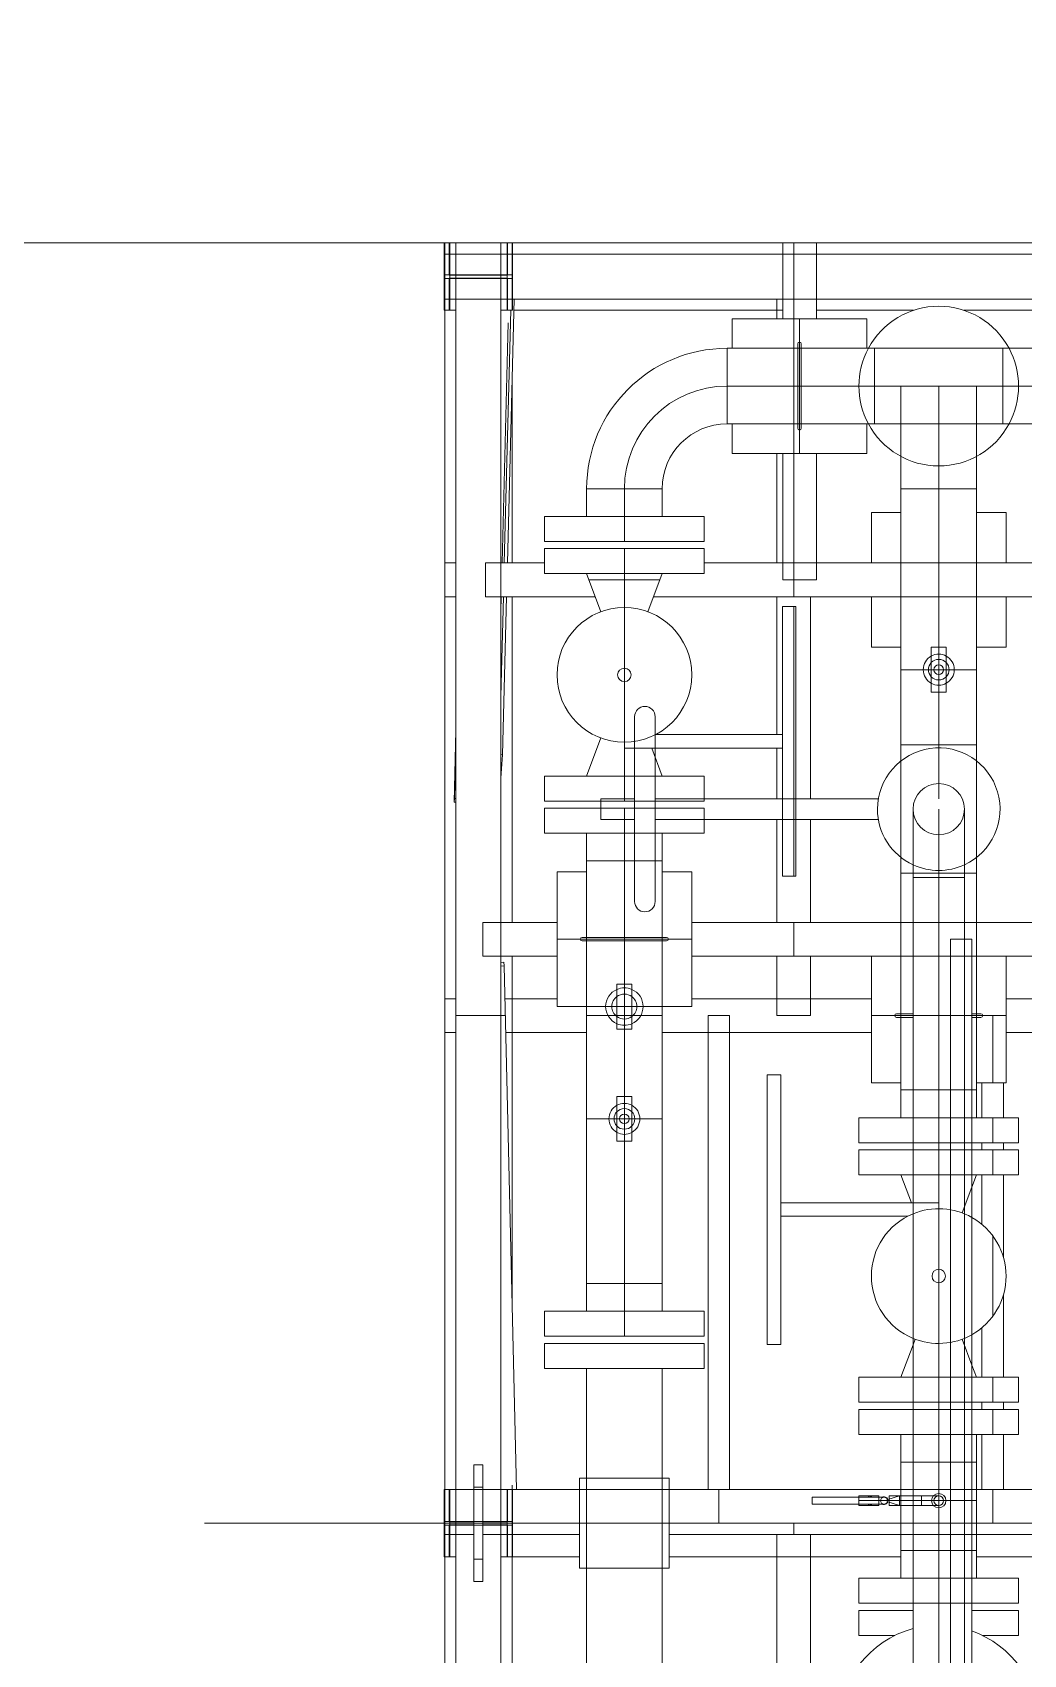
# Model space of a CAD drawing. Header units: inches. Extents: x -1128 to 651, y 96 to 845.
# Drawn here: x -1039.543 to -1037.551, y 730.706 to 733.965 of the extents above; entities that cross this region are included whole.
import ezdxf

# ---------------------------------------------------------------- set-up
doc = ezdxf.new("R2010")
doc.units = ezdxf.units.IN
doc.header["$MEASUREMENT"] = 0
doc.layers.add('EQUIPMENT LAYOUT-EMBED 1_DWG$0$DwgTemplate', color=7, linetype='Continuous')
doc.layers.add('Layout', color=6, linetype='Continuous', lineweight=18)

# ---------------------------------------------------------------- blocks, each defined once
blk = doc.blocks.new('A$C55974CAD')
at = {"layer": 'EQUIPMENT LAYOUT-EMBED 1_DWG$0$DwgTemplate', "color": 7, "lineweight": 0}
for p, q in [((61, 22.4), (61, 0)), ((58.2246, 16.289), (58.1246, 16.289)), ((58.1246, 16.289), (58.2246, 16.289)), ((58.1456, 16.15), (58.1456, 16.3)), ((58.1456, 16.3), (58.1456, 16.15)), ((58.1536, 16.3), (58.1536, 16.15)), ((58.1536, 16.3), (58.1536, 16.15)), ((60.975, 16.289), (60.875, 16.289)), ((60.875, 16.289), (60.975, 16.289)), ((60.921, 16.15), (60.921, 16.3)), ((60.921, 16.3), (60.921, 16.15)), ((60.929, 16.3), (60.929, 16.15)), ((60.929, 16.3), (60.929, 16.15)), ((58.1246, 16.161), (58.2246, 16.161)), ((58.2246, 16.161), (58.1246, 16.161)), ((58.2246, 16.149), (58.1246, 16.149)), ((58.1246, 16.149), (58.2246, 16.149)), ((60.875, 16.161), (60.975, 16.161)), ((60.975, 16.161), (60.875, 16.161)), ((60.975, 16.149), (60.875, 16.149)), ((60.875, 16.149), (60.975, 16.149)), ((58.566, 16.0778), (58.566, 15.9)), ((58.6216, 16.0778), (58.566, 16.0778)), ((58.6216, 16.0778), (58.6216, 15.9)), ((59.686, 15.9), (59.686, 16.0778)), ((59.686, 16.0778), (59.7415, 16.0778)), ((59.7415, 15.9), (59.7415, 16.0778)), ((59.7575, 16.0778), (59.7575, 15.9)), ((59.8131, 16.0778), (59.7575, 16.0778)), ((59.8131, 16.0778), (59.8131, 15.9)), ((60.2638, 15.9), (60.2638, 16.0778)), ((60.2638, 16.0778), (60.3194, 16.0778)), ((60.3194, 15.9), (60.3194, 16.0778)), ((60.3354, 16.0778), (60.3354, 15.9)), ((60.3909, 16.0778), (60.3354, 16.0778)), ((60.3909, 16.0778), (60.3909, 15.9)), ((58.05, 15.9841), (58.05, 15.8158)), ((58.05, 15.9841), (58.05, 15.8158)), ((58.25, 15.8158), (58.25, 15.9841)), ((58.25, 15.8158), (58.25, 15.9841)), ((58.6833, 15.9841), (58.6216, 15.9841)), ((58.6833, 15.8158), (58.6833, 15.9841)), ((59.05, 15.9841), (58.6833, 15.9841)), ((58.6833, 15.9841), (58.6833, 15.9)), ((59.05, 15.8158), (59.05, 15.9841)), ((59.3, 15.9841), (59.05, 15.9841)), ((59.3, 15.8158), (59.3, 15.9841)), ((59.446, 15.9841), (59.3, 15.9841)), ((59.454, 15.9841), (59.446, 15.9841)), ((59.6242, 15.9841), (59.454, 15.9841)), ((59.6242, 15.8158), (59.6242, 15.9841)), ((59.6242, 15.9), (59.6242, 15.9841)), ((59.6242, 15.9841), (59.686, 15.9841)), ((59.8131, 15.9841), (59.8131, 15.8158)), ((59.8979, 15.9524), (59.8131, 15.9841)), ((60.179, 15.9524), (60.2638, 15.9841)), ((60.2638, 15.9), (60.2638, 15.9841)), ((60.4527, 15.9841), (60.3909, 15.9841)), ((60.4527, 15.9841), (60.4527, 15.9)), ((60.4527, 15.9841), (60.4527, 15.8158)), ((59.7167, 15.9524), (59.7415, 15.9524)), ((59.7167, 15.9524), (59.7167, 15.8772)), ((59.7415, 15.9524), (59.7575, 15.9524)), ((59.7575, 15.9524), (59.7624, 15.9524)), ((59.7624, 15.9524), (59.7624, 15.8772)), ((58.566, 15.9), (58.6833, 15.9)), ((58.566, 15.9), (58.566, 15.7222)), ((58.6216, 15.9), (58.6216, 15.7222)), ((58.6833, 15.9), (59, 15.9)), ((58.6833, 15.9), (58.6833, 15.8158)), ((59, 15.9), (59.05, 15.9)), ((59.05, 15.9), (59.05, 15.9)), ((59.05, 15.9), (59.05, 15.9)), ((59.05, 15.9), (59.1, 15.9)), ((59.1, 15.9), (59.25, 15.9)), ((59.25, 15.9), (59.3, 15.9)), ((59.3, 15.9), (59.35, 15.9)), ((59.3, 15.9), (59.3, 15.9)), ((59.3, 15.9), (59.3, 15.9)), ((59.35, 15.9), (59.446, 15.9)), ((59.446, 15.9), (59.454, 15.9)), ((59.454, 15.9), (59.6242, 15.9)), ((59.7415, 15.9), (59.6242, 15.9)), ((59.6242, 15.8158), (59.6242, 15.9)), ((59.686, 15.7222), (59.686, 15.9)), ((59.7415, 15.7222), (59.7415, 15.9)), ((59.7575, 15.9), (60.3194, 15.9)), ((59.7575, 15.9), (59.7575, 15.7222)), ((59.8131, 15.9), (59.8131, 15.7222)), ((59.8884, 15.9), (59.8754, 15.9)), ((59.8754, 15.548), (59.8754, 15.9)), ((60.2638, 15.8158), (60.2638, 15.9)), ((60.2638, 15.7222), (60.2638, 15.9)), ((60.3194, 15.7222), (60.3194, 15.9)), ((60.3354, 15.9), (60.4527, 15.9)), ((60.3354, 15.9), (60.3354, 15.7222)), ((60.3909, 15.9), (60.3909, 15.7222)), ((60.4527, 15.9), (60.4527, 15.8158)), ((60.4527, 15.9), (60.4527, 15.9)), ((60.4527, 15.9), (60.4527, 15.9)), ((59.5338, 15.8772), (59.7415, 15.8772)), ((59.7415, 15.8772), (59.7575, 15.8772)), ((59.7575, 15.8772), (59.8131, 15.8772)), ((59.8131, 15.8772), (59.8131, 15.8772)), ((59.8131, 15.8772), (59.9453, 15.8772)), ((59.7415, 15.8315), (59.5338, 15.8315)), ((59.7167, 15.8315), (59.7167, 15.7222)), ((59.7575, 15.8315), (59.7415, 15.8315)), ((59.8131, 15.8315), (59.7575, 15.8315)), ((59.7624, 15.8315), (59.7624, 15.7222)), ((59.8754, 15.8391), (59.8131, 15.8158)), ((59.855, 15.8315), (59.8131, 15.8315)), ((59.8131, 15.8315), (59.8131, 15.8315)), ((59.8754, 15.8315), (59.855, 15.8315)), ((59.9453, 15.8315), (59.8754, 15.8315)), ((59.9054, 15.548), (59.9054, 15.8306)), ((60.179, 15.8475), (60.2638, 15.8158)), ((58.6833, 15.8158), (58.6216, 15.8158)), ((59.05, 15.8158), (58.6833, 15.8158)), ((59.3, 15.8158), (59.05, 15.8158)), ((59.446, 15.8158), (59.3, 15.8158)), ((59.454, 15.8158), (59.446, 15.8158)), ((59.6242, 15.8158), (59.454, 15.8158)), ((59.6242, 15.8158), (59.686, 15.8158)), ((60.4527, 15.8158), (60.3909, 15.8158)), ((58.6216, 15.7222), (58.566, 15.7222)), ((59.686, 15.7222), (59.7415, 15.7222)), ((59.7167, 15.7222), (59.7167, 15.548)), ((59.8131, 15.7222), (59.7575, 15.7222)), ((59.7624, 15.7222), (59.7624, 15.548)), ((60.2638, 15.7222), (60.3194, 15.7222)), ((60.3909, 15.7222), (60.3354, 15.7222)), ((60.7655, 15.6714), (60.5972, 15.6714)), ((60.7655, 15.6714), (60.5972, 15.6714)), ((60.5972, 15.6714), (60.5972, 15.514)), ((60.6813, 15.6714), (60.6813, 15.6714)), ((60.6813, 15.6714), (60.6813, 15.6714)), ((60.6813, 15.514), (60.6813, 15.6714)), ((60.7655, 15.6714), (60.7655, 15.514)), ((58.548, 15.582), (58.848, 15.582)), ((58.548, 15.582), (58.548, 15.552)), ((58.848, 15.582), (59.148, 15.582)), ((59.148, 15.582), (59.148, 15.552)), ((58.548, 15.552), (58.848, 15.552)), ((58.833, 15.552), (58.833, 15.2693)), ((58.848, 15.552), (59.148, 15.552)), ((58.863, 15.552), (58.863, 15.2571)), ((59.8904, 15.548), (59.5904, 15.548)), ((59.5904, 15.518), (59.5904, 15.548)), ((59.7167, 15.548), (59.7167, 15.518)), ((59.7624, 15.548), (59.7624, 15.518)), ((60.1904, 15.548), (59.8904, 15.548)), ((60.1904, 15.518), (60.1904, 15.548)), ((59.8904, 15.518), (59.5904, 15.518)), ((59.7167, 15.518), (59.7167, 15.3346)), ((59.7624, 15.518), (59.7624, 15.3346)), ((60.1904, 15.518), (59.8904, 15.518)), ((60.5972, 15.514), (60.5972, 15.506)), ((60.5972, 15.506), (60.5972, 15.3427)), ((60.6813, 15.506), (60.6813, 15.514)), ((60.6813, 15.3427), (60.6813, 15.506)), ((60.7655, 15.514), (60.7655, 15.506)), ((60.7655, 15.506), (60.7655, 15.3427)), ((58.1925, 15.4819), (58.2, 15.4819)), ((58.1925, 15.4819), (58.1925, 15.3219)), ((58.2, 15.4819), (58.2075, 15.4819)), ((58.2075, 15.4819), (58.2075, 15.3219)), ((57.9715, 15.3778), (57.9715, 15.2571)), ((58.0271, 15.3778), (57.9715, 15.3778)), ((58.0271, 15.3778), (58.0271, 15.2571)), ((58.1893, 15.3782), (58.2, 15.3782)), ((58.1893, 15.3782), (58.1893, 15.3337)), ((58.1925, 15.3567), (58.1893, 15.3567)), ((58.1925, 15.3464), (58.1893, 15.3567)), ((58.2, 15.3782), (58.2, 15.3337)), ((58.2, 15.3782), (58.2107, 15.3782)), ((58.2107, 15.3567), (58.2075, 15.3567)), ((58.2075, 15.3464), (58.2107, 15.3567)), ((58.2107, 15.3782), (58.2107, 15.3337)), ((58.3475, 15.2571), (58.3475, 15.3778)), ((58.3475, 15.3778), (58.4031, 15.3778)), ((58.4031, 15.2571), (58.4031, 15.3778)), ((58.4191, 15.3778), (58.4191, 15.2571)), ((58.4746, 15.3778), (58.4191, 15.3778)), ((58.4746, 15.3778), (58.4746, 15.2571)), ((58.9254, 15.2571), (58.9254, 15.3778)), ((58.9254, 15.3778), (58.9809, 15.3778)), ((58.9809, 15.2571), (58.9809, 15.3778)), ((58.9969, 15.3778), (58.9969, 15.2571)), ((59.0525, 15.3778), (58.9969, 15.3778)), ((59.0525, 15.3778), (59.0525, 15.2571)), ((58.1893, 15.3337), (58.2, 15.3337)), ((58.1974, 15.3136), (58.1893, 15.2871)), ((58.2, 15.3337), (58.2, 15.3337)), ((58.2, 15.3337), (58.2, 15.3337)), ((58.2, 15.3337), (58.2107, 15.3337)), ((58.2, 15.3101), (58.2, 15.3337)), ((58.2025, 15.3136), (58.2107, 15.2871)), ((60.5972, 15.3427), (60.7655, 15.3427)), ((60.5972, 15.3427), (60.5972, 15.0572)), ((60.7655, 15.3427), (60.5972, 15.3427)), ((60.6813, 15.3427), (60.6813, 15.3427)), ((60.6813, 15.3427), (60.6813, 15.3427)), ((60.6813, 15.0572), (60.6813, 15.3427)), ((60.7655, 15.3427), (60.7655, 15.0572)), ((58.0888, 15.2841), (58.0271, 15.2841)), ((58.0888, 15.2841), (58.0888, 15.2571)), ((58.0888, 15.2841), (58.0888, 15.2571)), ((58.0888, 15.2841), (58.1246, 15.2841)), ((58.1246, 15.2841), (58.2, 15.2841)), ((58.2107, 15.3101), (58.1893, 15.3101)), ((58.1893, 15.3101), (58.1893, 15.2381)), ((58.1893, 15.2871), (58.2107, 15.2871)), ((58.2, 15.2381), (58.2, 15.3101)), ((58.2, 15.2841), (58.2, 15.1158)), ((58.2, 15.2841), (58.2246, 15.2841)), ((58.2107, 15.3101), (58.2107, 15.2381)), ((58.2246, 15.2841), (58.2857, 15.2841)), ((58.2857, 15.2571), (58.2857, 15.2841)), ((58.2857, 15.2841), (58.3475, 15.2841)), ((58.2857, 15.2841), (58.2857, 15.2571)), ((58.4746, 15.2841), (58.4746, 15.2571)), ((58.5469, 15.2571), (58.4746, 15.2841)), ((58.863, 15.2608), (58.9254, 15.2841)), ((58.9254, 15.2571), (58.9254, 15.2841)), ((59.1143, 15.2841), (59.0525, 15.2841)), ((59.1143, 15.2841), (59.1143, 15.2571)), ((59.1143, 15.2841), (59.276, 15.2841)), ((59.1143, 15.2841), (59.1143, 15.2571)), ((59.276, 15.2841), (59.284, 15.2841)), ((59.284, 15.2841), (59.4125, 15.2841)), ((59.4125, 15.2841), (59.4875, 15.2841)), ((59.4875, 15.2841), (59.5968, 15.2841)), ((59.5968, 15.2841), (59.5968, 15.2571)), ((59.5968, 15.2571), (59.5968, 15.2841)), ((59.5968, 15.2841), (59.632, 15.2841)), ((59.632, 15.2841), (59.847, 15.2841)), ((59.847, 15.2841), (59.8823, 15.2841)), ((59.8823, 15.2841), (59.8823, 15.1158)), ((59.8823, 15.2841), (60.05, 15.2841)), ((59.8823, 15.2), (59.8823, 15.2841)), ((60.05, 15.2841), (60.05, 15.1158)), ((60.05, 15.2841), (60.2125, 15.2841)), ((60.2125, 15.2841), (60.2875, 15.2841)), ((60.2875, 15.2841), (60.4527, 15.2841)), ((60.4527, 15.2841), (60.4527, 15.1158)), ((60.4527, 15.2), (60.4527, 15.2841)), ((60.5247, 15.2841), (60.4527, 15.2841)), ((60.6813, 15.2841), (60.5247, 15.2841)), ((56.6375, 15.2571), (58.1246, 15.2571)), ((57.9715, 15.2571), (57.9715, 15.2)), ((58.0271, 15.2571), (58.0271, 15.2)), ((58.0888, 15.2571), (58.0888, 15.2)), ((58.0888, 15.2571), (58.0888, 15.126)), ((58.1246, 15.2571), (58.2246, 15.2571)), ((58.2246, 15.2571), (59.4125, 15.2571)), ((58.2857, 15.2), (58.2857, 15.2571)), ((58.2857, 15.2571), (58.2857, 15.126)), ((58.3475, 15.2), (58.3475, 15.2571)), ((58.4031, 15.2), (58.4031, 15.2571)), ((58.4191, 15.2571), (58.4191, 15.2)), ((58.4746, 15.2571), (58.4746, 15.2)), ((58.4746, 15.2571), (58.4746, 15.2)), ((58.5595, 15.2524), (58.5469, 15.2571)), ((58.863, 15.2571), (58.863, 15.2)), ((58.9254, 15.126), (58.9254, 15.2571)), ((58.9254, 15.2), (58.9254, 15.2571)), ((58.9809, 15.2), (58.9809, 15.2571)), ((58.9969, 15.2571), (58.9969, 15.2)), ((59.0525, 15.2571), (59.0525, 15.2)), ((59.1143, 15.2571), (59.1143, 15.126)), ((59.1143, 15.2571), (59.1143, 15.2)), ((59.4125, 15.2571), (59.4875, 15.2571)), ((59.4875, 15.2571), (59.5871, 15.2571)), ((59.5871, 15.2571), (59.5871, 15.1428)), ((59.5871, 15.1428), (59.5871, 15.2571)), ((59.5871, 15.2571), (59.7395, 15.2571)), ((59.5968, 15.2571), (59.5968, 15.1428)), ((59.5968, 15.2), (59.5968, 15.2571)), ((58.2107, 15.2381), (58.1893, 15.2381)), ((58.1893, 15.2381), (58.2, 15.2381)), ((58.1893, 15.2381), (58.1893, 15.2)), ((58.2, 15.2381), (58.2, 15.2381)), ((58.2, 15.2381), (58.2, 15.2381)), ((58.2, 15.2), (58.2, 15.2381)), ((58.2, 15.2381), (58.2107, 15.2381)), ((58.2107, 15.2), (58.2107, 15.2381)), ((58.1246, 15.2), (56.6375, 15.2)), ((57.9715, 15.2), (57.9715, 15.126)), ((58.0271, 15.2), (58.0271, 15.126)), ((58.0888, 15.2), (58.0888, 15.126)), ((58.2246, 15.2), (58.1246, 15.2)), ((59.4125, 15.2), (58.2246, 15.2)), ((58.2857, 15.126), (58.2857, 15.2)), ((58.3475, 15.126), (58.3475, 15.2)), ((58.4031, 15.126), (58.4031, 15.2)), ((58.4191, 15.2), (58.4191, 15.126)), ((58.4746, 15.2), (58.4746, 15.126)), ((58.4746, 15.2), (58.4746, 15.126)), ((58.9254, 15.126), (58.9254, 15.2)), ((58.9809, 15.126), (58.9809, 15.2)), ((58.9969, 15.2), (58.9969, 15.126)), ((59.0525, 15.2), (59.0525, 15.126)), ((59.1143, 15.2), (59.1143, 15.126)), ((59.4875, 15.2), (59.4125, 15.2)), ((59.5871, 15.2), (59.4875, 15.2)), ((59.5871, 15.2), (59.5871, 15.2)), ((59.5871, 15.2), (59.5871, 15.2)), ((59.7395, 15.2), (59.5871, 15.2)), ((59.5968, 15.1428), (59.5968, 15.2)), ((59.876, 15.2), (59.7624, 15.2)), ((59.8823, 15.2), (59.876, 15.2)), ((60, 15.2), (59.8823, 15.2)), ((59.8823, 15.2), (59.8823, 15.2)), ((59.8823, 15.1158), (59.8823, 15.2)), ((60.05, 15.2), (60, 15.2)), ((60.05, 15.2), (60.05, 15.2)), ((60.05, 15.2), (60.05, 15.2)), ((60.1, 15.2), (60.05, 15.2)), ((60.2125, 15.2), (60.1, 15.2)), ((60.2875, 15.2), (60.2125, 15.2)), ((60.4527, 15.2), (60.2875, 15.2)), ((60.4527, 15.2), (60.4527, 15.2)), ((60.4527, 15.2), (60.4527, 15.2)), ((60.5035, 15.2), (60.4527, 15.2)), ((60.4527, 15.1158), (60.4527, 15.2)), ((60.6813, 15.2), (60.5035, 15.2)), ((56.0669, 15.1428), (59.4875, 15.1428)), ((58.5595, 15.1475), (58.5018, 15.126)), ((58.8405, 15.1475), (58.8982, 15.126)), ((59.4875, 15.1428), (59.5871, 15.1428)), ((59.7395, 15.1428), (59.5871, 15.1428)), ((59.5968, 15.1428), (59.5968, 15.1158)), ((59.5968, 15.1158), (59.5968, 15.1428)), ((57.9715, 15.126), (57.9715, 15.0222)), ((58.0271, 15.126), (58.0271, 15.0222)), ((58.0888, 15.1158), (58.0271, 15.1158)), ((58.0888, 15.126), (58.0888, 15.1158)), ((58.0888, 15.126), (58.0888, 15.1158)), ((58.0888, 15.1158), (58.1246, 15.1158)), ((58.1246, 15.1158), (58.2, 15.1158)), ((58.2, 15.1158), (58.2246, 15.1158)), ((58.2246, 15.1158), (58.2857, 15.1158)), ((58.2857, 15.1158), (58.2857, 15.126)), ((58.2857, 15.126), (58.2857, 15.1158)), ((58.2857, 15.1158), (58.3475, 15.1158)), ((58.3475, 15.0222), (58.3475, 15.126)), ((58.4031, 15.0222), (58.4031, 15.126)), ((58.4191, 15.126), (58.4191, 15.0222)), ((58.4746, 15.126), (58.4746, 15.1158)), ((58.4746, 15.126), (58.4746, 15.0222)), ((58.5018, 15.126), (58.4746, 15.1158)), ((58.8982, 15.126), (58.9254, 15.1158)), ((58.9254, 15.1158), (58.9254, 15.126)), ((58.9254, 15.0222), (58.9254, 15.126)), ((58.9809, 15.0222), (58.9809, 15.126)), ((58.9969, 15.126), (58.9969, 15.0222)), ((59.0525, 15.126), (59.0525, 15.0222)), ((59.1143, 15.1158), (59.0525, 15.1158)), ((59.1143, 15.126), (59.1143, 15.1158)), ((59.1143, 15.126), (59.1143, 15.1158)), ((59.1143, 15.1158), (59.276, 15.1158)), ((59.276, 15.1158), (59.284, 15.1158)), ((59.284, 15.1158), (59.4125, 15.1158)), ((59.4125, 15.1158), (59.4875, 15.1158)), ((59.4875, 15.1158), (59.5968, 15.1158)), ((59.5968, 15.1158), (59.632, 15.1158)), ((59.632, 15.1158), (59.847, 15.1158)), ((59.847, 15.1158), (59.8823, 15.1158)), ((59.8823, 15.1158), (60.05, 15.1158)), ((60.05, 15.1158), (60.2125, 15.1158)), ((60.2125, 15.1158), (60.2875, 15.1158)), ((60.2875, 15.1158), (60.4527, 15.1158)), ((60.4527, 15.1158), (60.5247, 15.1158)), ((60.5247, 15.1158), (60.6813, 15.1158)), ((60.5972, 15.0572), (60.7655, 15.0572)), ((60.7655, 15.0572), (60.5972, 15.0572)), ((60.5972, 15.0572), (60.5972, 14.854)), ((60.6813, 15.0572), (60.6813, 15.0572)), ((60.6813, 14.854), (60.6813, 15.0572)), ((60.7655, 15.0572), (60.7655, 14.854)), ((58.0271, 15.0222), (57.9715, 15.0222)), ((58.3475, 15.0222), (58.4031, 15.0222)), ((58.4746, 15.0222), (58.4191, 15.0222)), ((58.9254, 15.0222), (58.9809, 15.0222)), ((59.0525, 15.0222), (58.9969, 15.0222))]:
    blk.add_line(p, q, dxfattribs=at)
at = {"layer": 'EQUIPMENT LAYOUT-EMBED 1_DWG$0$DwgTemplate', "color": 1, "lineweight": 0}
for p, q in [((58.15, 16.835), (58.15, 16.235)), ((58.0746, 16.3), (58.0746, 16.29)), ((58.0746, 16.29), (58.1461, 16.29)), ((58.075, 16.275), (58.075, 16.289)), ((58.1246, 16.3), (58.1246, 16.235)), ((58.1461, 16.29), (58.1461, 16.235)), ((58.1531, 16.29), (58.2246, 16.29)), ((58.1531, 16.235), (58.1531, 16.29)), ((58.2246, 16.3), (58.2246, 16.235)), ((58.2246, 16.29), (58.2246, 16.3)), ((58.225, 16.275), (58.225, 16.3)), ((59.2425, 16.275), (59.2425, 16.3)), ((59.3175, 16.275), (59.3175, 16.3)), ((60.2125, 16.275), (60.2125, 16.3)), ((60.2875, 16.275), (60.2875, 16.3)), ((60.85, 16.3), (60.85, 16.29)), ((60.85, 16.29), (60.9215, 16.29)), ((60.85, 16.289), (60.85, 16.275)), ((60.875, 16.3), (60.875, 14)), ((60.9215, 16.29), (60.9215, 16.16)), ((60.9285, 16.29), (61, 16.29)), ((60.9285, 16.16), (60.9285, 16.29)), ((60.975, 16.3), (60.975, 14)), ((49.5, 16.275), (61, 16.275)), ((59.7552, 16.279), (59.7549, 16.275)), ((59.7552, 16.279), (59.9144, 16.275)), ((59.7632, 16.2785), (59.7552, 16.279)), ((59.7629, 16.275), (59.7632, 16.2785)), ((59.7632, 16.2785), (59.9002, 16.275)), ((58.1246, 16.215), (58.1246, 16)), ((58.1461, 16.215), (58.1461, 16.16)), ((58.15, 16.235), (58.15, 16.215)), ((58.15, 16.215), (58.15, 16)), ((58.1531, 16.16), (58.1531, 16.215)), ((58.2246, 16.215), (58.2246, 16)), ((59.4875, 16.215), (59.4125, 16.215)), ((59.4125, 16.05), (59.4125, 16.215)), ((59.4875, 16.05), (59.4875, 16.215)), ((60.2875, 16.2095), (60.2125, 16.2095)), ((60.2125, 15.965), (60.2125, 16.2095)), ((60.2875, 16.0778), (60.2875, 16.2095)), ((50.0041, 16.175), (61, 16.175)), ((56.6375, 16.15), (58.0746, 16.15)), ((58.0746, 16.16), (58.0746, 16.15)), ((58.1461, 16.16), (58.0746, 16.16)), ((58.0746, 16.15), (58.2246, 16.15)), ((58.075, 16.161), (58.075, 16.175)), ((58.075, 16), (58.075, 16.149)), ((58.2246, 16.16), (58.1531, 16.16)), ((58.2246, 16.15), (58.2246, 16.16)), ((58.2246, 16.15), (58.2345, 16.15)), ((58.225, 16), (58.225, 16.175)), ((59.3905, 16.1677), (58.225, 16.1404)), ((58.6332, 16.15), (59.4125, 16.15)), ((59.2425, 15.9841), (59.2425, 16.1643)), ((59.3175, 16.05), (59.3175, 16.166)), ((59.3899, 16.175), (59.3905, 16.1677)), ((59.3905, 16.1677), (59.3986, 16.1683)), ((59.3986, 16.1683), (59.3981, 16.175)), ((59.4875, 16.15), (60.2125, 16.15)), ((59.8084, 16.175), (59.8606, 16.1713)), ((59.8606, 16.1713), (59.861, 16.175)), ((60.2125, 16.1623), (59.8606, 16.1713)), ((59.9902, 16.175), (60.2125, 16.1693)), ((60.1793, 16.175), (60.2125, 16.1741)), ((60.2875, 16.1722), (60.8218, 16.1586)), ((60.2875, 16.1674), (60.85, 16.1531)), ((60.875, 16.1455), (60.2875, 16.1604)), ((60.2875, 16.15), (60.6987, 16.15)), ((60.85, 16.175), (60.85, 16.161)), ((60.9215, 16.16), (60.85, 16.16)), ((60.85, 16.16), (60.85, 16.15)), ((60.85, 16.15), (61, 16.15)), ((60.85, 16.1461), (60.85, 15.5475)), ((61, 16.16), (60.9285, 16.16)), ((58.15, 16), (58.15, 15.8)), ((60.2125, 14.782), (60.2125, 15.835)), ((58.075, 15.2841), (58.075, 15.8)), ((58.1246, 15.8), (58.1246, 14.5)), ((58.15, 15.8), (58.15, 15.615)), ((58.2246, 15.8), (58.2246, 14.5)), ((58.225, 15.2841), (58.225, 15.8)), ((59.2425, 15.35), (59.2425, 15.8158)), ((59.3175, 15.35), (59.3175, 15.75)), ((59.4125, 14.55), (59.4125, 15.75)), ((59.4875, 14.55), (59.4875, 15.75)), ((58.2246, 15.7137), (59.28, 15.7137)), ((59.28, 15.7137), (59.28, 15.6657)), ((60.2875, 14.782), (60.2875, 15.7222)), ((58.2246, 15.6657), (59.28, 15.6657)), ((56.9195, 15.5602), (58.1246, 15.5602)), ((59.4125, 15.5602), (59.28, 15.5602)), ((59.28, 15.5602), (59.28, 15.4852)), ((59.7167, 15.5602), (59.4875, 15.5602)), ((59.8754, 15.5602), (59.7624, 15.5602)), ((60.2125, 15.5602), (59.9054, 15.5602)), ((60.25, 15.5475), (60.5313, 15.5475)), ((60.25, 15.4725), (60.25, 15.5475)), ((60.5313, 15.5602), (60.2875, 15.5602)), ((60.875, 15.5602), (60.8313, 15.5602)), ((60.8313, 15.5475), (61, 15.5475)), ((56.6375, 15.4852), (58.1246, 15.4852)), ((59.4125, 15.4852), (59.28, 15.4852)), ((59.7167, 15.4852), (59.4875, 15.4852)), ((60.2125, 15.4852), (59.7624, 15.4852)), ((60.25, 15.4725), (60.5313, 15.4725)), ((60.8313, 15.4725), (61, 15.4725)), ((60.85, 15.4725), (60.85, 15.2562)), ((52.425, 15.174), (59.45, 15.174)), ((59.45, 15.174), (59.45, 15.126)), ((60.85, 15.1438), (60.85, 14.9301)), ((52.425, 15.126), (59.45, 15.126)), ((58.075, 14.7022), (58.075, 15.1158)), ((58.2246, 15.1037), (58.3475, 15.1037)), ((58.225, 14.6704), (58.225, 15.1158)), ((58.4031, 15.1037), (58.4191, 15.1037)), ((58.4746, 15.1037), (58.585, 15.1037)), ((58.815, 15.1037), (58.9254, 15.1037)), ((58.9809, 15.1037), (58.9969, 15.1037)), ((59.0525, 15.1037), (59.13, 15.1037)), ((58.2246, 15.0557), (58.3475, 15.0557)), ((58.4031, 15.0557), (58.4191, 15.0557)), ((58.4746, 15.0557), (58.659, 15.0557)), ((58.741, 15.0557), (58.9254, 15.0557)), ((58.9809, 15.0557), (58.9969, 15.0557)), ((59.0525, 15.0557), (59.13, 15.0557)), ((59.2425, 14.6704), (59.2425, 15.05)), ((59.3175, 14.6704), (59.3175, 15.05))]:
    blk.add_line(p, q, dxfattribs=at)
at = {"layer": 'EQUIPMENT LAYOUT-EMBED 1_DWG$0$DwgTemplate', "color": 54, "lineweight": 0}
for p, q in [((49.5, 16.3), (61, 16.3)), ((61, 16.3), (61, 14))]:
    blk.add_line(p, q, dxfattribs=at)
at = {"layer": 'EQUIPMENT LAYOUT-EMBED 1_DWG$0$DwgTemplate', "color": 5, "lineweight": 0}
for p, q in [((58.0746, 16.301), (58.2246, 16.301)), ((58.2246, 16.301), (58.0746, 16.301)), ((58.0746, 16.3), (58.0746, 16.301)), ((58.0746, 16.301), (58.0746, 16.3)), ((58.0746, 16.289), (58.0746, 16.29)), ((58.0746, 16.29), (58.0746, 16.289)), ((58.1246, 16.289), (58.0746, 16.289)), ((58.0746, 16.289), (58.1246, 16.289)), ((58.2246, 16.301), (58.2246, 16.3)), ((58.2246, 16.301), (58.2246, 16.3)), ((60.85, 16.301), (61, 16.301)), ((61, 16.301), (60.85, 16.301)), ((60.85, 16.3), (60.85, 16.301)), ((60.85, 16.301), (60.85, 16.3)), ((60.85, 16.289), (60.85, 16.29)), ((60.85, 16.29), (60.85, 16.289)), ((60.875, 16.289), (60.85, 16.289)), ((60.85, 16.289), (60.875, 16.289)), ((61, 16.289), (60.975, 16.289)), ((60.975, 16.289), (61, 16.289)), ((61, 16.301), (61, 16.3)), ((61, 16.301), (61, 16.3)), ((58.07, 16.235), (58.02, 16.235)), ((58.02, 16.235), (58.07, 16.235)), ((58.02, 16.235), (58.02, 16.215)), ((58.02, 16.215), (58.02, 16.235)), ((58.02, 16.215), (58.07, 16.215)), ((58.02, 16.215), (58.07, 16.215)), ((58.07, 16.215), (58.07, 16.235)), ((58.07, 16.235), (58.07, 16.215)), ((58.07, 16.235), (58.23, 16.235)), ((58.23, 16.235), (58.07, 16.235)), ((58.07, 16.215), (58.07, 16.235)), ((58.23, 16.215), (58.07, 16.215)), ((58.23, 16.215), (58.07, 16.215)), ((58.28, 16.235), (58.23, 16.235)), ((58.28, 16.235), (58.23, 16.235)), ((58.23, 16.235), (58.23, 16.215)), ((58.23, 16.215), (58.23, 16.235)), ((58.23, 16.215), (58.23, 16.235)), ((58.23, 16.215), (58.28, 16.215)), ((58.28, 16.215), (58.23, 16.215)), ((58.28, 16.215), (58.28, 16.235)), ((58.28, 16.235), (58.28, 16.215)), ((58.0746, 16.16), (58.0746, 16.161)), ((58.0746, 16.16), (58.0746, 16.161)), ((58.0746, 16.161), (58.1246, 16.161)), ((58.1246, 16.161), (58.0746, 16.161)), ((58.0746, 16.149), (58.0746, 16.15)), ((58.0746, 16.149), (58.0746, 16.15)), ((58.1246, 16.149), (58.0746, 16.149)), ((58.0746, 16.149), (58.1246, 16.149)), ((60.85, 16.16), (60.85, 16.161)), ((60.85, 16.16), (60.85, 16.161)), ((60.85, 16.161), (60.875, 16.161)), ((60.875, 16.161), (60.85, 16.161)), ((60.85, 16.149), (60.85, 16.15)), ((60.85, 16.149), (60.85, 16.15)), ((60.875, 16.149), (60.85, 16.149)), ((60.85, 16.149), (60.875, 16.149)), ((60.975, 16.161), (61, 16.161)), ((61, 16.161), (60.975, 16.161)), ((61, 16.149), (60.975, 16.149)), ((60.975, 16.149), (61, 16.149)), ((58.4944, 15.9), (58.4944, 16.0778)), ((58.4944, 16.0778), (58.55, 16.0778)), ((58.55, 15.9), (58.55, 16.0778)), ((58.25, 16), (58.05, 16)), ((58.25, 16), (58.05, 16)), ((58.05, 16), (58.05, 15.9841)), ((58.05, 16), (58.05, 15.9841)), ((58.25, 15.9841), (58.25, 16)), ((58.25, 15.9841), (58.25, 16)), ((58.4944, 15.9841), (57.5508, 15.9841)), ((58.4944, 15.7222), (58.4944, 15.9)), ((58.55, 15.7222), (58.55, 15.9)), ((59.05, 15.9166), (59, 15.9166)), ((59, 15.8833), (59, 15.9166)), ((59.1, 15.9166), (59.05, 15.9166)), ((59.1, 15.8833), (59.1, 15.9166)), ((59.3, 15.9166), (59.25, 15.9166)), ((59.25, 15.8833), (59.25, 15.9166)), ((59.35, 15.9166), (59.3, 15.9166)), ((59.35, 15.8833), (59.35, 15.9166)), ((59.05, 15.8833), (59, 15.8833)), ((59.1, 15.8833), (59.05, 15.8833)), ((59.3, 15.8833), (59.25, 15.8833)), ((59.35, 15.8833), (59.3, 15.8833)), ((58.4944, 15.8158), (57.5508, 15.8158)), ((58.05, 15.8158), (58.05, 15.8)), ((58.05, 15.8158), (58.05, 15.8)), ((58.05, 15.8), (58.25, 15.8)), ((58.05, 15.8), (58.25, 15.8)), ((58.25, 15.8), (58.25, 15.8158)), ((58.25, 15.8), (58.25, 15.8158)), ((58.4944, 15.7222), (58.55, 15.7222)), ((57.8999, 15.2976), (57.8999, 15.3778)), ((57.8999, 15.3778), (57.9555, 15.3778)), ((57.9555, 15.2571), (57.9555, 15.3778)), ((60.05, 15.2166), (60, 15.2166)), ((60, 15.1833), (60, 15.2166)), ((60.1, 15.2166), (60.05, 15.2166)), ((60.1, 15.1833), (60.1, 15.2166)), ((60.05, 15.1833), (60, 15.1833)), ((60.1, 15.1833), (60.05, 15.1833)), ((57.8999, 15.0222), (57.8999, 15.1024)), ((57.9555, 15.0222), (57.9555, 15.126)), ((57.8999, 15.0222), (57.9555, 15.0222))]:
    blk.add_line(p, q, dxfattribs=at)
at = {"layer": 'EQUIPMENT LAYOUT-EMBED 1_DWG$0$DwgTemplate', "color": 9, "lineweight": 0}
for p, q in [((59.28, 16.1651), (59.28, 16.275)), ((58.2246, 16.235), (58.2246, 16.215)), ((59.45, 15.75), (59.45, 16.05)), ((58.2246, 16), (58.2246, 15.8)), ((59.28, 15.8158), (59.28, 15.9841)), ((60.25, 15.821), (60.25, 15.979)), ((58.15, 15.6897), (58.2246, 15.6897)), ((58.15, 14.685), (58.15, 15.615)), ((58.1246, 15.5227), (58.15, 15.5227)), ((59.4125, 15.5227), (59.4875, 15.5227)), ((59.5904, 15.5227), (60.1904, 15.5227)), ((60.2125, 15.5227), (61, 15.5227)), ((60.5313, 15.51), (60.8313, 15.51)), ((59.28, 15.05), (59.28, 15.35)), ((58.15, 15.0797), (58.2246, 15.0797)), ((58.3475, 15.0797), (58.4031, 15.0797)), ((58.4191, 15.0797), (58.4746, 15.0797)), ((58.6104, 15.0797), (58.7896, 15.0797)), ((58.9254, 15.0797), (58.9809, 15.0797)), ((58.9969, 15.0797), (59.0525, 15.0797)), ((59.13, 15.0797), (59.28, 15.0797))]:
    blk.add_line(p, q, dxfattribs=at)
at = {"layer": 'EQUIPMENT LAYOUT-EMBED 1_DWG$0$DwgTemplate', "color": 3, "lineweight": 0}
for p, q in [((59.3, 15.9841), (59.3, 16.05)), ((59.6, 16.05), (59.3, 16.05)), ((59.6, 15.9841), (59.6, 16.05)), ((59.446, 15.806), (59.446, 15.994)), ((59.454, 15.994), (59.454, 15.806)), ((59.3, 15.75), (59.3, 15.8158)), ((59.6, 15.75), (59.6, 15.8158)), ((59.6, 15.75), (59.3, 15.75)), ((60.5313, 15.36), (60.5313, 15.66)), ((60.5313, 15.66), (60.5972, 15.66)), ((60.7655, 15.66), (60.8313, 15.66)), ((60.8313, 15.36), (60.8313, 15.66)), ((60.5873, 15.514), (60.7753, 15.514)), ((60.7753, 15.506), (60.5873, 15.506)), ((59.4125, 15.35), (59.13, 15.35)), ((59.13, 15.2841), (59.13, 15.35)), ((60.2125, 15.35), (60.1, 15.35)), ((60.1, 15.2841), (60.1, 15.35)), ((60.4, 15.35), (60.2875, 15.35)), ((60.4, 15.2841), (60.4, 15.35)), ((60.5313, 15.36), (60.5972, 15.36)), ((60.7655, 15.36), (60.8313, 15.36)), ((59.276, 15.2571), (59.276, 15.294)), ((59.284, 15.294), (59.284, 15.2571)), ((59.13, 15.05), (59.13, 15.1158)), ((59.276, 15.106), (59.276, 15.126)), ((59.284, 15.126), (59.284, 15.106)), ((60.1, 15.05), (60.1, 15.1158)), ((60.4, 15.05), (60.4, 15.1158)), ((59.4125, 15.05), (59.13, 15.05)), ((60.2125, 15.05), (60.1, 15.05)), ((60.4, 15.05), (60.2875, 15.05))]:
    blk.add_line(p, q, dxfattribs=at)
at = {"layer": 'EQUIPMENT LAYOUT-EMBED 1_DWG$0$DwgTemplate', "color": 7, "lineweight": 0}
for centre, radius in [((60.0384, 15.9), 0.15), ((59.05, 15.9), 0.0107), ((60.0384, 15.9), 0.015), ((58.2, 15.3219), 0.0075), ((58.2, 15.2), 0.016), ((58.2, 15.2), 0.0107), ((58.7, 15.2), 0.015), ((60.05, 15.2), 0.0107)]:
    blk.add_circle(centre, radius, dxfattribs=at)
at = {"layer": 'EQUIPMENT LAYOUT-EMBED 1_DWG$0$DwgTemplate', "color": 3, "lineweight": 0}
for centre, start, end in [((59.45, 15.994), 0, 180), ((59.45, 15.806), 180, 0), ((60.5873, 15.51), 90, 270), ((60.7753, 15.51), 270, 90), ((59.28, 15.294), 0, 180), ((59.28, 15.106), 180, 0)]:
    blk.add_arc(centre, 0.004, start, end, dxfattribs=at)
at = {"layer": 'EQUIPMENT LAYOUT-EMBED 1_DWG$0$DwgTemplate', "color": 7, "lineweight": 0}
for centre, radius, start, end in [((60.4527, 15.6714), 0.3127, 0, 90), ((59.05, 15.9), 0.0345, 28.8738, 151.1262), ((59.3, 15.9), 0.0417, 23.5215, 156.4785), ((59.3, 15.9), 0.0278, 36.7726, 143.2274), ((59.05, 15.9), 0.0345, 151.1262, 208.8738), ((59.05, 15.9), 0.023, 133.5875, 226.4125), ((59.05, 15.9), 0.023, 46.4125, 133.5875), ((59.05, 15.9), 0.023, 0, 46.4125), ((59.05, 15.9), 0.023, 313.5875, 0), ((59.05, 15.9), 0.0345, 0, 28.8738), ((59.05, 15.9), 0.0345, 331.1262, 0), ((59.3, 15.9), 0.0417, 156.4785, 203.5215), ((59.3, 15.9), 0.0278, 143.2274, 216.7726), ((59.3, 15.9), 0.0278, 0, 36.7726), ((59.3, 15.9), 0.0278, 323.2274, 0), ((59.3, 15.9), 0.0417, 0, 23.5215), ((59.3, 15.9), 0.0417, 336.4785, 0), ((60.4527, 15.6714), 0.2286, 0, 90), ((59.05, 15.9), 0.0345, 208.8738, 331.1262), ((59.05, 15.9), 0.023, 226.4125, 313.5875), ((59.3, 15.9), 0.0417, 203.5215, 336.4785), ((59.3, 15.9), 0.0278, 216.7726, 323.2274), ((59.5338, 15.8543), 0.0229, 90, 270), ((59.9453, 15.8543), 0.0229, 270, 90), ((60.4527, 15.6714), 0.1445, 0, 90), ((58.7, 15.2), 0.15, 90, 157.6044), ((58.7, 15.2), 0.15, 22.3956, 90), ((60.6813, 15.2), 0.1778, 118.2431, 241.7569), ((60.6813, 15.2), 0.1778, 61.7569, 118.2431), ((60.6813, 15.2), 0.1778, 298.2431, 61.7569), ((58.2, 15.3219), 0.0087, 149.5553, 252.9561), ((58.2, 15.3219), 0.0087, 287.0439, 30.4447), ((59.7395, 15.2), 0.1365, 90, 155.2535), ((59.7395, 15.2), 0.1365, 204.7465, 90), ((58.7, 15.2), 0.15, 157.6044, 209.5599), ((58.7, 15.2), 0.15, 330.4401, 22.3956), ((59.7395, 15.2), 0.1365, 155.2535, 204.7465), ((59.7395, 15.2), 0.0571, 90, 270), ((59.7395, 15.2), 0.0571, 270, 90), ((59.7395, 15.2), 0.0571, 270, 90), ((60.05, 15.2), 0.0345, 151.1262, 180), ((60.05, 15.2), 0.0345, 28.8738, 151.1262), ((60.05, 15.2), 0.023, 133.5875, 180), ((60.05, 15.2), 0.023, 46.4125, 133.5875), ((60.05, 15.2), 0.023, 313.5875, 46.4125), ((60.05, 15.2), 0.0345, 331.1262, 28.8738), ((60.05, 15.2), 0.0345, 180, 208.8738), ((60.05, 15.2), 0.0345, 208.8738, 331.1262), ((60.05, 15.2), 0.023, 180, 226.4125), ((60.05, 15.2), 0.023, 226.4125, 313.5875), ((58.7, 15.2), 0.15, 209.5599, 330.4401), ((60.6813, 15.2), 0.1778, 241.7569, 270), ((60.6813, 15.2), 0.1778, 270, 298.2431)]:
    blk.add_arc(centre, radius, start, end, dxfattribs=at)
at = {"layer": 'EQUIPMENT LAYOUT-EMBED 1_DWG$0$DwgTemplate', "color": 5, "lineweight": 0}
for start, end in [(14.8835, 165.1165), (199.4257, 340.5743)]:
    blk.add_arc((57.7, 15.2), 0.2225, start, end, dxfattribs=at)

msp = doc.modelspace()

# ---------------------------------------------------------------- linework, layer by layer
at = {"layer": 'Layout'}
msp.add_arc((-1037.9018, 732.3464), 10.83, 86.22389, 180, dxfattribs=at)

# ---------------------------------------------------------------- block references
at = {"layer": 'Layout', "xscale": 0.9025, "yscale": 0.9025, "zscale": 0.9025, "rotation": 90}
msp.add_blockref('A$C55974CAD', (-1024.0033, 678.4893), dxfattribs=at)

doc.saveas('drawing.dxf')
